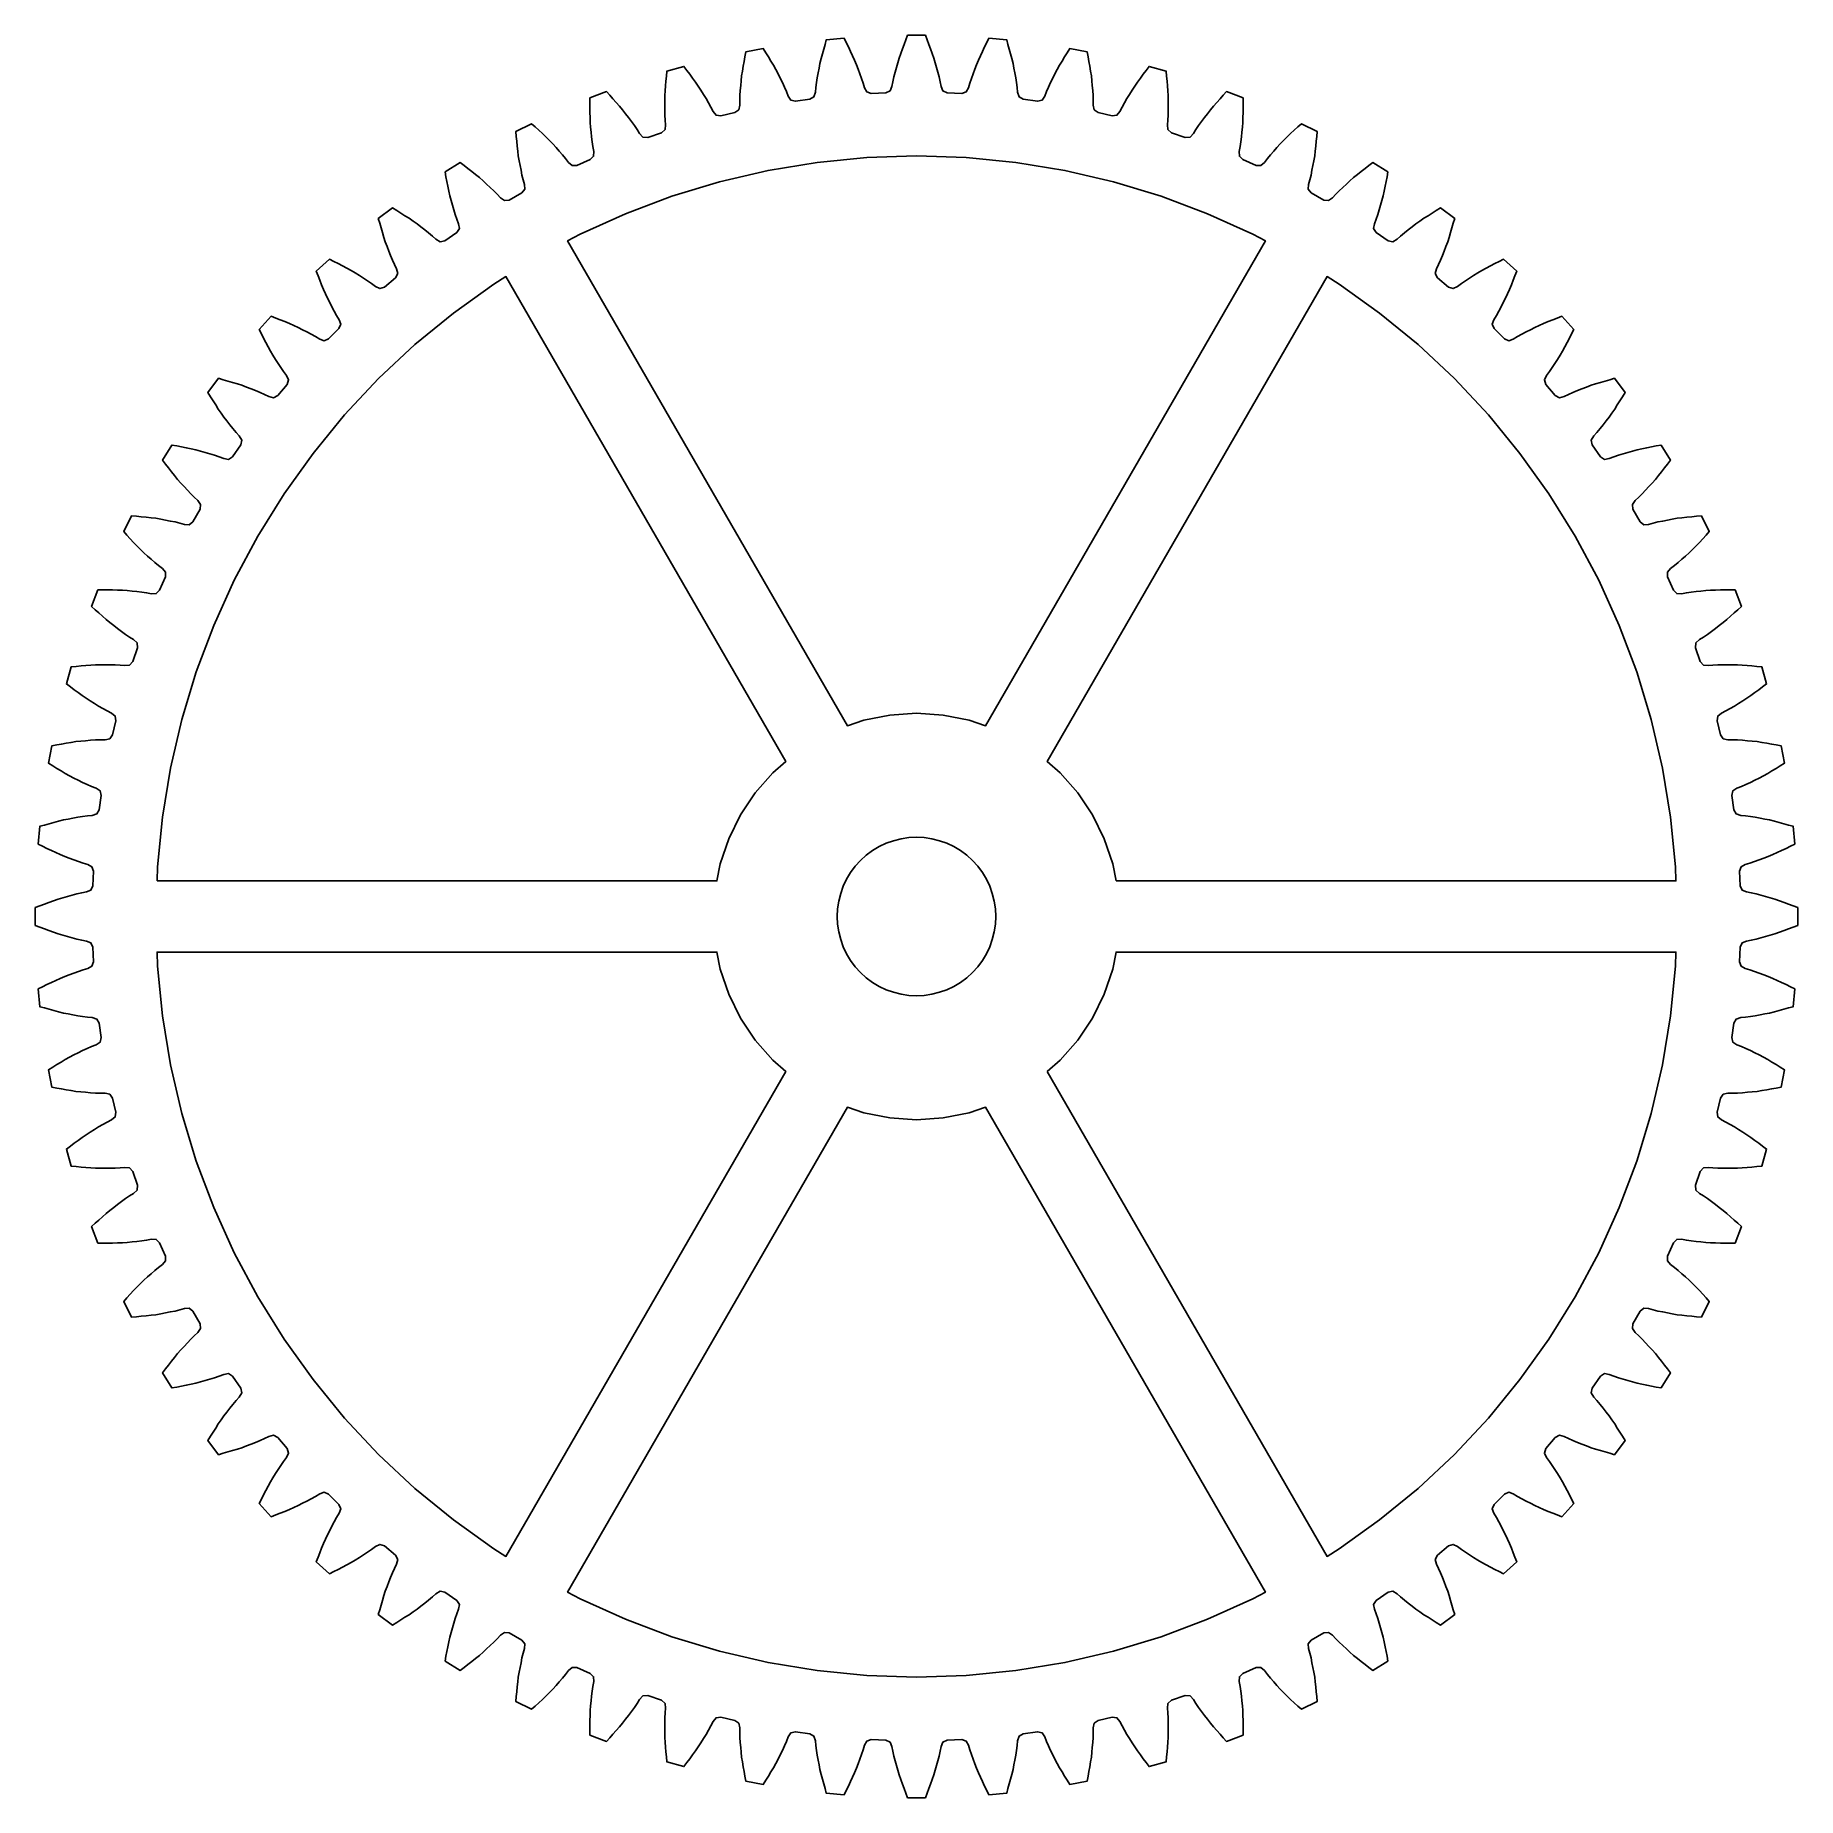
# Model space of a CAD drawing. Header units: millimetres. Extents: x -43.4 to 43.4, y -43.4 to 43.4.
import ezdxf

# ---------------------------------------------------------------- set-up
doc = ezdxf.new("R2010")
doc.units = ezdxf.units.MM
doc.layers.add('CUT', color=1, linetype='Continuous')

msp = doc.modelspace()

# ---------------------------------------------------------------- linework, layer by layer
at = {"layer": 'CUT'}
for points in [[(0.524, -43.1485), (0.6093, -42.924), (0.6937, -42.6991), (0.7773, -42.4739), (0.8566, -42.2473), (0.9231, -42.0165), (0.9886, -41.7854), (1.0533, -41.554), (1.1171, -41.3224), (1.1671, -41.0876), (1.2122, -40.8517), (1.3036, -40.6339), (1.5167, -40.5357), (2.23, -40.5027), (2.4512, -40.5808), (2.5622, -40.7893), (2.6289, -41.0201), (2.7005, -41.2492), (2.7853, -41.474), (2.8711, -41.6983), (2.9576, -41.9224), (3.0452, -42.1461), (3.145, -42.3644), (3.249, -42.581), (3.3538, -42.7971), (3.4594, -43.0128), (3.5659, -43.2282), (4.438, -43.1474), (4.503, -42.9161), (4.5672, -42.6847), (4.6305, -42.453), (4.6929, -42.221), (4.751, -41.988), (4.796, -41.752), (4.8399, -41.5159), (4.883, -41.2796), (4.925, -41.0431), (4.9532, -40.8047), (4.9764, -40.5656), (5.0473, -40.3403), (5.2504, -40.2228), (5.9576, -40.1242), (6.185, -40.1815), (6.3149, -40.3789), (6.4026, -40.6025), (6.4949, -40.8241), (6.6001, -41.04), (6.7062, -41.2555), (6.8131, -41.4707), (6.9209, -41.6853), (7.0405, -41.8935), (7.164, -42.0995), (7.2883, -42.3051), (7.4134, -42.5101), (7.5393, -42.7147), (8.4002, -42.5538), (8.4436, -42.3176), (8.4862, -42.0812), (8.5278, -41.8446), (8.5686, -41.6079), (8.6049, -41.3705), (8.6279, -41.1314), (8.6498, -40.8922), (8.6709, -40.653), (8.691, -40.4136), (8.6971, -40.1736), (8.6981, -39.9334), (8.7478, -39.7025), (8.9392, -39.5668), (9.6343, -39.4033), (9.8661, -39.4395), (10.0136, -39.6239), (10.1216, -39.8385), (10.234, -40.0507), (10.3587, -40.256), (10.4842, -40.4608), (10.6104, -40.6651), (10.7376, -40.8689), (10.8759, -41.0652), (11.0179, -41.2589), (11.1607, -41.4521), (11.3041, -41.6448), (11.4483, -41.8369), (12.2907, -41.5972), (12.3122, -41.358), (12.3327, -41.1187), (12.3524, -40.8793), (12.3711, -40.6398), (12.3854, -40.4001), (12.3862, -40.1599), (12.386, -39.9197), (12.3849, -39.6795), (12.3828, -39.4393), (12.3667, -39.1997), (12.3456, -38.9605), (12.3738, -38.726), (12.5519, -38.5732), (13.2289, -38.3463), (13.4631, -38.3609), (13.627, -38.531), (13.7542, -38.7347), (13.8858, -38.9356), (14.0289, -39.1285), (14.1727, -39.3208), (14.3173, -39.5127), (14.4627, -39.7038), (14.6186, -39.8865), (14.7778, -40.0663), (14.9378, -40.2455), (15.0984, -40.4241), (15.2597, -40.6021), (16.0764, -40.2857), (16.0757, -40.0455), (16.0741, -39.8053), (16.0715, -39.5651), (16.0681, -39.325), (16.0602, -39.085), (16.0389, -38.8457), (16.0165, -38.6066), (15.9932, -38.3675), (15.969, -38.1285), (15.9309, -37.8914), (15.8877, -37.6552), (15.8942, -37.4191), (16.0574, -37.2505), (16.7106, -36.9621), (16.9451, -36.955), (17.124, -37.1093), (17.2695, -37.3004), (17.419, -37.4883), (17.5793, -37.6671), (17.7404, -37.8454), (17.902, -38.0231), (18.0645, -38.2), (18.2365, -38.3675), (18.4117, -38.5319), (18.5874, -38.6956), (18.7639, -38.8586), (18.9409, -39.0209), (19.7249, -38.6305), (19.702, -38.3914), (19.6783, -38.1524), (19.6536, -37.9135), (19.628, -37.6746), (19.598, -37.4364), (19.5547, -37.2001), (19.5103, -36.9641), (19.4651, -36.7281), (19.4189, -36.4924), (19.3591, -36.2599), (19.2943, -36.0286), (19.279, -35.7929), (19.426, -35.61), (20.0498, -35.2626), (20.2826, -35.2339), (20.475, -35.371), (20.6375, -35.5478), (20.8037, -35.7211), (20.9798, -35.8844), (21.1566, -36.0471), (21.3339, -36.2091), (21.512, -36.3703), (21.6988, -36.5212), (21.8884, -36.6687), (22.0785, -36.8155), (22.2692, -36.9615), (22.4605, -37.1068), (23.2052, -36.6458), (23.1603, -36.4098), (23.1146, -36.174), (23.068, -35.9383), (23.0205, -35.7029), (22.9686, -35.4684), (22.9037, -35.2371), (22.8377, -35.0062), (22.7709, -34.7755), (22.7032, -34.545), (22.6222, -34.319), (22.5363, -34.0947), (22.4993, -33.8614), (22.6288, -33.6657), (23.2179, -33.2622), (23.4471, -33.2121), (23.6513, -33.3309), (23.8294, -33.492), (24.0109, -33.6492), (24.2013, -33.7956), (24.3924, -33.9412), (24.5839, -34.0862), (24.7761, -34.2302), (24.976, -34.3633), (25.1784, -34.4927), (25.3812, -34.6213), (25.5846, -34.7491), (25.7885, -34.8761), (26.4874, -34.3483), (26.421, -34.1175), (26.3537, -33.8869), (26.2855, -33.6566), (26.2165, -33.4265), (26.1432, -33.1978), (26.0573, -32.9735), (25.9702, -32.7497), (25.8825, -32.5261), (25.7938, -32.3028), (25.6922, -32.0853), (25.586, -31.8698), (25.5277, -31.6409), (25.6385, -31.4342), (26.1879, -30.978), (26.4115, -30.907), (26.6257, -31.0064), (26.818, -31.1504), (27.0132, -31.2902), (27.2164, -31.4184), (27.42, -31.5458), (27.6241, -31.6725), (27.8288, -31.7982), (28.0401, -31.9122), (28.2535, -32.0224), (28.4674, -32.1317), (28.6817, -32.2402), (28.8964, -32.3479), (29.5437, -31.7578), (29.4562, -31.5341), (29.368, -31.3107), (29.2789, -31.0877), (29.1889, -30.865), (29.0948, -30.644), (28.9885, -30.4286), (28.8812, -30.2137), (28.7732, -29.9992), (28.6643, -29.7851), (28.5431, -29.5778), (28.4175, -29.3731), (28.3382, -29.1506), (28.4296, -28.9345), (28.9345, -28.4296), (29.1506, -28.3382), (29.3731, -28.4175), (29.5778, -28.5431), (29.7851, -28.6643), (29.9992, -28.7732), (30.2137, -28.8812), (30.4286, -28.9885), (30.644, -29.0948), (30.865, -29.1889), (31.0877, -29.2789), (31.3107, -29.368), (31.5341, -29.4562), (31.7578, -29.5437), (32.3479, -28.8964), (32.2402, -28.6817), (32.1317, -28.4674), (32.0224, -28.2535), (31.9122, -28.0401), (31.7982, -27.8288), (31.6725, -27.6241), (31.5458, -27.42), (31.4184, -27.2164), (31.2902, -27.0132), (31.1504, -26.818), (31.0064, -26.6257), (30.907, -26.4115), (30.978, -26.1879), (31.4342, -25.6385), (31.6409, -25.5277), (31.8698, -25.586), (32.0853, -25.6922), (32.3028, -25.7938), (32.5261, -25.8825), (32.7497, -25.9702), (32.9735, -26.0573), (33.1978, -26.1432), (33.4265, -26.2165), (33.6566, -26.2855), (33.8869, -26.3537), (34.1175, -26.421), (34.3483, -26.4874), (34.8761, -25.7885), (34.7491, -25.5846), (34.6213, -25.3812), (34.4927, -25.1784), (34.3633, -24.976), (34.2302, -24.7761), (34.0862, -24.5839), (33.9412, -24.3924), (33.7956, -24.2013), (33.6492, -24.0109), (33.492, -23.8294), (33.3309, -23.6513), (33.2121, -23.4471), (33.2622, -23.2179), (33.6657, -22.6288), (33.8614, -22.4993), (34.0947, -22.5363), (34.319, -22.6222), (34.545, -22.7032), (34.7755, -22.7709), (35.0062, -22.8377), (35.2371, -22.9037), (35.4684, -22.9686), (35.7029, -23.0205), (35.9383, -23.068), (36.174, -23.1146), (36.4098, -23.1603), (36.6458, -23.2052), (37.1068, -22.4605), (36.9615, -22.2692), (36.8155, -22.0785), (36.6687, -21.8884), (36.5212, -21.6988), (36.3703, -21.512), (36.2091, -21.3339), (36.0471, -21.1566), (35.8844, -20.9798), (35.7211, -20.8037), (35.5478, -20.6375), (35.371, -20.475), (35.2339, -20.2826), (35.2626, -20.0498), (35.61, -19.426), (35.7929, -19.279), (36.0286, -19.2943), (36.2599, -19.3591), (36.4924, -19.4189), (36.7281, -19.4651), (36.9641, -19.5103), (37.2001, -19.5547), (37.4364, -19.598), (37.6746, -19.628), (37.9135, -19.6536), (38.1524, -19.6783), (38.3914, -19.702), (38.6305, -19.7249), (39.0209, -18.9409), (38.8586, -18.7639), (38.6956, -18.5874), (38.5319, -18.4117), (38.3675, -18.2365), (38.2, -18.0645), (38.0231, -17.902), (37.8454, -17.7404), (37.6671, -17.5793), (37.4883, -17.419), (37.3004, -17.2695), (37.1093, -17.124), (36.955, -16.9451), (36.9621, -16.7106), (37.2505, -16.0574), (37.4191, -15.8942), (37.6552, -15.8877), (37.8914, -15.9309), (38.1285, -15.969), (38.3675, -15.9932), (38.6066, -16.0165), (38.8457, -16.0389), (39.085, -16.0602), (39.325, -16.0681), (39.5651, -16.0715), (39.8053, -16.0741), (40.0455, -16.0757), (40.2857, -16.0764), (40.6021, -15.2597), (40.4241, -15.0984), (40.2455, -14.9378), (40.0663, -14.7778), (39.8865, -14.6186), (39.7038, -14.4627), (39.5127, -14.3173), (39.3208, -14.1727), (39.1285, -14.0289), (38.9356, -13.8858), (38.7347, -13.7542), (38.531, -13.627), (38.3609, -13.4631), (38.3463, -13.2289), (38.5732, -12.5519), (38.726, -12.3738), (38.9605, -12.3456), (39.1997, -12.3667), (39.4393, -12.3828), (39.6795, -12.3849), (39.9197, -12.386), (40.1599, -12.3862), (40.4001, -12.3854), (40.6398, -12.3711), (40.8793, -12.3524), (41.1187, -12.3327), (41.358, -12.3122), (41.5972, -12.2907), (41.8369, -11.4483), (41.6448, -11.3041), (41.4521, -11.1607), (41.2589, -11.0179), (41.0652, -10.8759), (40.8689, -10.7376), (40.6651, -10.6104), (40.4608, -10.4842), (40.256, -10.3587), (40.0507, -10.234), (39.8385, -10.1216), (39.6239, -10.0136), (39.4395, -9.8661), (39.4033, -9.6343), (39.5668, -8.9392), (39.7025, -8.7478), (39.9334, -8.6981), (40.1736, -8.6971), (40.4136, -8.691), (40.653, -8.6709), (40.8922, -8.6498), (41.1314, -8.6279), (41.3705, -8.6049), (41.6079, -8.5686), (41.8446, -8.5278), (42.0812, -8.4862), (42.3176, -8.4436), (42.5538, -8.4002), (42.7147, -7.5393), (42.5101, -7.4134), (42.3051, -7.2883), (42.0995, -7.164), (41.8935, -7.0405), (41.6853, -6.9209), (41.4707, -6.8131), (41.2555, -6.7062), (41.04, -6.6001), (40.8241, -6.4949), (40.6025, -6.4026), (40.3789, -6.3149), (40.1815, -6.185), (40.1242, -5.9576), (40.2228, -5.2504), (40.3403, -5.0473), (40.5656, -4.9764), (40.8047, -4.9532), (41.0431, -4.925), (41.2796, -4.883), (41.5159, -4.8399), (41.752, -4.796), (41.988, -4.751), (42.221, -4.6929), (42.453, -4.6305), (42.6847, -4.5672), (42.9161, -4.503), (43.1474, -4.438), (43.2282, -3.5659), (43.0128, -3.4594), (42.7971, -3.3538), (42.581, -3.249), (42.3644, -3.145), (42.1461, -3.0452), (41.9224, -2.9576), (41.6983, -2.8711), (41.474, -2.7853), (41.2492, -2.7005), (41.0201, -2.6289), (40.7893, -2.5622), (40.5808, -2.4512), (40.5027, -2.23), (40.5357, -1.5167), (40.6339, -1.3036), (40.8517, -1.2122), (41.0876, -1.1671), (41.3224, -1.1171), (41.554, -1.0533), (41.7854, -0.9886), (42.0165, -0.9231), (42.2473, -0.8566), (42.4739, -0.7773), (42.6991, -0.6937), (42.924, -0.6093), (43.1485, -0.524), (43.3728, -0.4379), (43.3728, 0.4379), (43.1485, 0.524), (42.924, 0.6093), (42.6991, 0.6937), (42.4739, 0.7773), (42.2473, 0.8566), (42.0165, 0.9231), (41.7854, 0.9886), (41.554, 1.0533), (41.3224, 1.1171), (41.0876, 1.1671), (40.8517, 1.2122), (40.6339, 1.3036), (40.5357, 1.5167), (40.5027, 2.23), (40.5808, 2.4512), (40.7893, 2.5622), (41.0201, 2.6289), (41.2492, 2.7005), (41.474, 2.7853), (41.6983, 2.8711), (41.9224, 2.9576), (42.1461, 3.0452), (42.3644, 3.145), (42.581, 3.249), (42.7971, 3.3538), (43.0128, 3.4594), (43.2282, 3.5659), (43.1474, 4.438), (42.9161, 4.503), (42.6847, 4.5672), (42.453, 4.6305), (42.221, 4.6929), (41.988, 4.751), (41.752, 4.796), (41.5159, 4.8399), (41.2796, 4.883), (41.0431, 4.925), (40.8047, 4.9532), (40.5656, 4.9764), (40.3403, 5.0473), (40.2228, 5.2504), (40.1242, 5.9576), (40.1815, 6.185), (40.3789, 6.3149), (40.6025, 6.4026), (40.8241, 6.4949), (41.04, 6.6001), (41.2555, 6.7062), (41.4707, 6.8131), (41.6853, 6.9209), (41.8935, 7.0405), (42.0995, 7.164), (42.3051, 7.2883), (42.5101, 7.4134), (42.7147, 7.5393), (42.5538, 8.4002), (42.3176, 8.4436), (42.0812, 8.4862), (41.8446, 8.5278), (41.6079, 8.5686), (41.3705, 8.6049), (41.1314, 8.6279), (40.8922, 8.6498), (40.653, 8.6709), (40.4136, 8.691), (40.1736, 8.6971), (39.9334, 8.6981), (39.7025, 8.7478), (39.5668, 8.9392), (39.4033, 9.6343), (39.4395, 9.8661), (39.6239, 10.0136), (39.8385, 10.1216), (40.0507, 10.234), (40.256, 10.3587), (40.4608, 10.4842), (40.6651, 10.6104), (40.8689, 10.7376), (41.0652, 10.8759), (41.2589, 11.0179), (41.4521, 11.1607), (41.6448, 11.3041), (41.8369, 11.4483), (41.5972, 12.2907), (41.358, 12.3122), (41.1187, 12.3327), (40.8793, 12.3524), (40.6398, 12.3711), (40.4001, 12.3854), (40.1599, 12.3862), (39.9197, 12.386), (39.6795, 12.3849), (39.4393, 12.3828), (39.1997, 12.3667), (38.9605, 12.3456), (38.726, 12.3738), (38.5732, 12.5519), (38.3463, 13.2289), (38.3609, 13.4631), (38.531, 13.627), (38.7347, 13.7542), (38.9356, 13.8858), (39.1285, 14.0289), (39.3208, 14.1727), (39.5127, 14.3173), (39.7038, 14.4627), (39.8865, 14.6186), (40.0663, 14.7778), (40.2455, 14.9378), (40.4241, 15.0984), (40.6021, 15.2597), (40.2857, 16.0764), (40.0455, 16.0757), (39.8053, 16.0741), (39.5651, 16.0715), (39.325, 16.0681), (39.085, 16.0602), (38.8457, 16.0389), (38.6066, 16.0165), (38.3675, 15.9932), (38.1285, 15.969), (37.8914, 15.9309), (37.6552, 15.8877), (37.4191, 15.8942), (37.2505, 16.0574), (36.9621, 16.7106), (36.955, 16.9451), (37.1093, 17.124), (37.3004, 17.2695), (37.4883, 17.419), (37.6671, 17.5793), (37.8454, 17.7404), (38.0231, 17.902), (38.2, 18.0645), (38.3675, 18.2365), (38.5319, 18.4117), (38.6956, 18.5874), (38.8586, 18.7639), (39.0209, 18.9409), (38.6305, 19.7249), (38.3914, 19.702), (38.1524, 19.6783), (37.9135, 19.6536), (37.6746, 19.628), (37.4364, 19.598), (37.2001, 19.5547), (36.9641, 19.5103), (36.7281, 19.4651), (36.4924, 19.4189), (36.2599, 19.3591), (36.0286, 19.2943), (35.7929, 19.279), (35.61, 19.426), (35.2626, 20.0498), (35.2339, 20.2826), (35.371, 20.475), (35.5478, 20.6375), (35.7211, 20.8037), (35.8844, 20.9798), (36.0471, 21.1566), (36.2091, 21.3339), (36.3703, 21.512), (36.5212, 21.6988), (36.6687, 21.8884), (36.8155, 22.0785), (36.9615, 22.2692), (37.1068, 22.4605), (36.6458, 23.2052), (36.4098, 23.1603), (36.174, 23.1146), (35.9383, 23.068), (35.7029, 23.0205), (35.4684, 22.9686), (35.2371, 22.9037), (35.0062, 22.8377), (34.7755, 22.7709), (34.545, 22.7032), (34.319, 22.6222), (34.0947, 22.5363), (33.8614, 22.4993), (33.6657, 22.6288), (33.2622, 23.2179), (33.2121, 23.4471), (33.3309, 23.6513), (33.492, 23.8294), (33.6492, 24.0109), (33.7956, 24.2013), (33.9412, 24.3924), (34.0862, 24.5839), (34.2302, 24.7761), (34.3633, 24.976), (34.4927, 25.1784), (34.6213, 25.3812), (34.7491, 25.5846), (34.8761, 25.7885), (34.3483, 26.4874), (34.1175, 26.421), (33.8869, 26.3537), (33.6566, 26.2855), (33.4265, 26.2165), (33.1978, 26.1432), (32.9735, 26.0573), (32.7497, 25.9702), (32.5261, 25.8825), (32.3028, 25.7938), (32.0853, 25.6922), (31.8698, 25.586), (31.6409, 25.5277), (31.4342, 25.6385), (30.978, 26.1879), (30.907, 26.4115), (31.0064, 26.6257), (31.1504, 26.818), (31.2902, 27.0132), (31.4184, 27.2164), (31.5458, 27.42), (31.6725, 27.6241), (31.7982, 27.8288), (31.9122, 28.0401), (32.0224, 28.2535), (32.1317, 28.4674), (32.2402, 28.6817), (32.3479, 28.8964), (31.7578, 29.5437), (31.5341, 29.4562), (31.3107, 29.368), (31.0877, 29.2789), (30.865, 29.1889), (30.644, 29.0948), (30.4286, 28.9885), (30.2137, 28.8812), (29.9992, 28.7732), (29.7851, 28.6643), (29.5778, 28.5431), (29.3731, 28.4175), (29.1506, 28.3382), (28.9345, 28.4296), (28.4296, 28.9345), (28.3382, 29.1506), (28.4175, 29.3731), (28.5431, 29.5778), (28.6643, 29.7851), (28.7732, 29.9992), (28.8812, 30.2137), (28.9885, 30.4286), (29.0948, 30.644), (29.1889, 30.865), (29.2789, 31.0877), (29.368, 31.3107), (29.4562, 31.5341), (29.5437, 31.7578), (28.8964, 32.3479), (28.6817, 32.2402), (28.4674, 32.1317), (28.2535, 32.0224), (28.0401, 31.9122), (27.8288, 31.7982), (27.6241, 31.6725), (27.42, 31.5458), (27.2164, 31.4184), (27.0132, 31.2902), (26.818, 31.1504), (26.6257, 31.0064), (26.4115, 30.907), (26.1879, 30.978), (25.6385, 31.4342), (25.5277, 31.6409), (25.586, 31.8698), (25.6922, 32.0853), (25.7938, 32.3028), (25.8825, 32.5261), (25.9702, 32.7497), (26.0573, 32.9735), (26.1432, 33.1978), (26.2165, 33.4265), (26.2855, 33.6566), (26.3537, 33.8869), (26.421, 34.1175), (26.4874, 34.3483), (25.7885, 34.8761), (25.5846, 34.7491), (25.3812, 34.6213), (25.1784, 34.4927), (24.976, 34.3633), (24.7761, 34.2302), (24.5839, 34.0862), (24.3924, 33.9412), (24.2013, 33.7956), (24.0109, 33.6492), (23.8294, 33.492), (23.6513, 33.3309), (23.4471, 33.2121), (23.2179, 33.2622), (22.6288, 33.6657), (22.4993, 33.8614), (22.5363, 34.0947), (22.6222, 34.319), (22.7032, 34.545), (22.7709, 34.7755), (22.8377, 35.0062), (22.9037, 35.2371), (22.9686, 35.4684), (23.0205, 35.7029), (23.068, 35.9383), (23.1146, 36.174), (23.1603, 36.4098), (23.2052, 36.6458), (22.4605, 37.1068), (22.2692, 36.9615), (22.0785, 36.8155), (21.8884, 36.6687), (21.6988, 36.5212), (21.512, 36.3703), (21.3339, 36.2091), (21.1566, 36.0471), (20.9798, 35.8844), (20.8037, 35.7211), (20.6375, 35.5478), (20.475, 35.371), (20.2826, 35.2339), (20.0498, 35.2626), (19.426, 35.61), (19.279, 35.7929), (19.2943, 36.0286), (19.3591, 36.2599), (19.4189, 36.4924), (19.4651, 36.7281), (19.5103, 36.9641), (19.5547, 37.2001), (19.598, 37.4364), (19.628, 37.6746), (19.6536, 37.9135), (19.6783, 38.1524), (19.702, 38.3914), (19.7249, 38.6305), (18.9409, 39.0209), (18.7639, 38.8586), (18.5874, 38.6956), (18.4117, 38.5319), (18.2365, 38.3675), (18.0645, 38.2), (17.902, 38.0231), (17.7404, 37.8454), (17.5793, 37.6671), (17.419, 37.4883), (17.2695, 37.3004), (17.124, 37.1093), (16.9451, 36.955), (16.7106, 36.9621), (16.0574, 37.2505), (15.8942, 37.4191), (15.8877, 37.6552), (15.9309, 37.8914), (15.969, 38.1285), (15.9932, 38.3675), (16.0165, 38.6066), (16.0389, 38.8457), (16.0602, 39.085), (16.0681, 39.325), (16.0715, 39.5651), (16.0741, 39.8053), (16.0757, 40.0455), (16.0764, 40.2857), (15.2597, 40.6021), (15.0984, 40.4241), (14.9378, 40.2455), (14.7778, 40.0663), (14.6186, 39.8865), (14.4627, 39.7038), (14.3173, 39.5127), (14.1727, 39.3208), (14.0289, 39.1285), (13.8858, 38.9356), (13.7542, 38.7347), (13.627, 38.531), (13.4631, 38.3609), (13.2289, 38.3463), (12.5519, 38.5732), (12.3738, 38.726), (12.3456, 38.9605), (12.3667, 39.1997), (12.3828, 39.4393), (12.3849, 39.6795), (12.386, 39.9197), (12.3862, 40.1599), (12.3854, 40.4001), (12.3711, 40.6398), (12.3524, 40.8793), (12.3327, 41.1187), (12.3122, 41.358), (12.2907, 41.5972), (11.4483, 41.8369), (11.3041, 41.6448), (11.1607, 41.4521), (11.0179, 41.2589), (10.8759, 41.0652), (10.7376, 40.8689), (10.6104, 40.6651), (10.4842, 40.4608), (10.3587, 40.256), (10.234, 40.0507), (10.1216, 39.8385), (10.0136, 39.6239), (9.8661, 39.4395), (9.6343, 39.4033), (8.9392, 39.5668), (8.7478, 39.7025), (8.6981, 39.9334), (8.6971, 40.1736), (8.691, 40.4136), (8.6709, 40.653), (8.6498, 40.8922), (8.6279, 41.1314), (8.6049, 41.3705), (8.5686, 41.6079), (8.5278, 41.8446), (8.4862, 42.0812), (8.4436, 42.3176), (8.4002, 42.5538), (7.5393, 42.7147), (7.4134, 42.5101), (7.2883, 42.3051), (7.164, 42.0995), (7.0405, 41.8935), (6.9209, 41.6853), (6.8131, 41.4707), (6.7062, 41.2555), (6.6001, 41.04), (6.4949, 40.8241), (6.4026, 40.6025), (6.3149, 40.3789), (6.185, 40.1815), (5.9576, 40.1242), (5.2504, 40.2228), (5.0473, 40.3403), (4.9764, 40.5656), (4.9532, 40.8047), (4.925, 41.0431), (4.883, 41.2796), (4.8399, 41.5159), (4.796, 41.752), (4.751, 41.988), (4.6929, 42.221), (4.6305, 42.453), (4.5672, 42.6847), (4.503, 42.9161), (4.438, 43.1474), (3.5659, 43.2282), (3.4594, 43.0128), (3.3538, 42.7971), (3.249, 42.581), (3.145, 42.3644), (3.0452, 42.1461), (2.9576, 41.9224), (2.8711, 41.6983), (2.7853, 41.474), (2.7005, 41.2492), (2.6289, 41.0201), (2.5622, 40.7893), (2.4512, 40.5808), (2.23, 40.5027), (1.5167, 40.5357), (1.3036, 40.6339), (1.2122, 40.8517), (1.1671, 41.0876), (1.1171, 41.3224), (1.0533, 41.554), (0.9886, 41.7854), (0.9231, 42.0165), (0.8566, 42.2473), (0.7773, 42.4739), (0.6937, 42.6991), (0.6093, 42.924), (0.524, 43.1485), (0.4379, 43.3728), (-0.4379, 43.3728), (-0.524, 43.1485), (-0.6093, 42.924), (-0.6937, 42.6991), (-0.7773, 42.4739), (-0.8566, 42.2473), (-0.9231, 42.0165), (-0.9886, 41.7854), (-1.0533, 41.554), (-1.1171, 41.3224), (-1.1671, 41.0876), (-1.2122, 40.8517), (-1.3036, 40.6339), (-1.5167, 40.5357), (-2.23, 40.5027), (-2.4512, 40.5808), (-2.5622, 40.7893), (-2.6289, 41.0201), (-2.7005, 41.2492), (-2.7853, 41.474), (-2.8711, 41.6983), (-2.9576, 41.9224), (-3.0452, 42.1461), (-3.145, 42.3644), (-3.249, 42.581), (-3.3538, 42.7971), (-3.4594, 43.0128), (-3.5659, 43.2282), (-4.438, 43.1474), (-4.503, 42.9161), (-4.5672, 42.6847), (-4.6305, 42.453), (-4.6929, 42.221), (-4.751, 41.988), (-4.796, 41.752), (-4.8399, 41.5159), (-4.883, 41.2796), (-4.925, 41.0431), (-4.9532, 40.8047), (-4.9764, 40.5656), (-5.0473, 40.3403), (-5.2504, 40.2228), (-5.9576, 40.1242), (-6.185, 40.1815), (-6.3149, 40.3789), (-6.4026, 40.6025), (-6.4949, 40.8241), (-6.6001, 41.04), (-6.7062, 41.2555), (-6.8131, 41.4707), (-6.9209, 41.6853), (-7.0405, 41.8935), (-7.164, 42.0995), (-7.2883, 42.3051), (-7.4134, 42.5101), (-7.5393, 42.7147), (-8.4002, 42.5538), (-8.4436, 42.3176), (-8.4862, 42.0812), (-8.5278, 41.8446), (-8.5686, 41.6079), (-8.6049, 41.3705), (-8.6279, 41.1314), (-8.6498, 40.8922), (-8.6709, 40.653), (-8.691, 40.4136), (-8.6971, 40.1736), (-8.6981, 39.9334), (-8.7478, 39.7025), (-8.9392, 39.5668), (-9.6343, 39.4033), (-9.8661, 39.4395), (-10.0136, 39.6239), (-10.1216, 39.8385), (-10.234, 40.0507), (-10.3587, 40.256), (-10.4842, 40.4608), (-10.6104, 40.6651), (-10.7376, 40.8689), (-10.8759, 41.0652), (-11.0179, 41.2589), (-11.1607, 41.4521), (-11.3041, 41.6448), (-11.4483, 41.8369), (-12.2907, 41.5972), (-12.3122, 41.358), (-12.3327, 41.1187), (-12.3524, 40.8793), (-12.3711, 40.6398), (-12.3854, 40.4001), (-12.3862, 40.1599), (-12.386, 39.9197), (-12.3849, 39.6795), (-12.3828, 39.4393), (-12.3667, 39.1997), (-12.3456, 38.9605), (-12.3738, 38.726), (-12.5519, 38.5732), (-13.2289, 38.3463), (-13.4631, 38.3609), (-13.627, 38.531), (-13.7542, 38.7347), (-13.8858, 38.9356), (-14.0289, 39.1285), (-14.1727, 39.3208), (-14.3173, 39.5127), (-14.4627, 39.7038), (-14.6186, 39.8865), (-14.7778, 40.0663), (-14.9378, 40.2455), (-15.0984, 40.4241), (-15.2597, 40.6021), (-16.0764, 40.2857), (-16.0757, 40.0455), (-16.0741, 39.8053), (-16.0715, 39.5651), (-16.0681, 39.325), (-16.0602, 39.085), (-16.0389, 38.8457), (-16.0165, 38.6066), (-15.9932, 38.3675), (-15.969, 38.1285), (-15.9309, 37.8914), (-15.8877, 37.6552), (-15.8942, 37.4191), (-16.0574, 37.2505), (-16.7106, 36.9621), (-16.9451, 36.955), (-17.124, 37.1093), (-17.2695, 37.3004), (-17.419, 37.4883), (-17.5793, 37.6671), (-17.7404, 37.8454), (-17.902, 38.0231), (-18.0645, 38.2), (-18.2365, 38.3675), (-18.4117, 38.5319), (-18.5874, 38.6956), (-18.7639, 38.8586), (-18.9409, 39.0209), (-19.7249, 38.6305), (-19.702, 38.3914), (-19.6783, 38.1524), (-19.6536, 37.9135), (-19.628, 37.6746), (-19.598, 37.4364), (-19.5547, 37.2001), (-19.5103, 36.9641), (-19.4651, 36.7281), (-19.4189, 36.4924), (-19.3591, 36.2599), (-19.2943, 36.0286), (-19.279, 35.7929), (-19.426, 35.61), (-20.0498, 35.2626), (-20.2826, 35.2339), (-20.475, 35.371), (-20.6375, 35.5478), (-20.8037, 35.7211), (-20.9798, 35.8844), (-21.1566, 36.0471), (-21.3339, 36.2091), (-21.512, 36.3703), (-21.6988, 36.5212), (-21.8884, 36.6687), (-22.0785, 36.8155), (-22.2692, 36.9615), (-22.4605, 37.1068), (-23.2052, 36.6458), (-23.1603, 36.4098), (-23.1146, 36.174), (-23.068, 35.9383), (-23.0205, 35.7029), (-22.9686, 35.4684), (-22.9037, 35.2371), (-22.8377, 35.0062), (-22.7709, 34.7755), (-22.7032, 34.545), (-22.6222, 34.319), (-22.5363, 34.0947), (-22.4993, 33.8614), (-22.6288, 33.6657), (-23.2179, 33.2622), (-23.4471, 33.2121), (-23.6513, 33.3309), (-23.8294, 33.492), (-24.0109, 33.6492), (-24.2013, 33.7956), (-24.3924, 33.9412), (-24.5839, 34.0862), (-24.7761, 34.2302), (-24.976, 34.3633), (-25.1784, 34.4927), (-25.3812, 34.6213), (-25.5846, 34.7491), (-25.7885, 34.8761), (-26.4874, 34.3483), (-26.421, 34.1175), (-26.3537, 33.8869), (-26.2855, 33.6566), (-26.2165, 33.4265), (-26.1432, 33.1978), (-26.0573, 32.9735), (-25.9702, 32.7497), (-25.8825, 32.5261), (-25.7938, 32.3028), (-25.6922, 32.0853), (-25.586, 31.8698), (-25.5277, 31.6409), (-25.6385, 31.4342), (-26.1879, 30.978), (-26.4115, 30.907), (-26.6257, 31.0064), (-26.818, 31.1504), (-27.0132, 31.2902), (-27.2164, 31.4184), (-27.42, 31.5458), (-27.6241, 31.6725), (-27.8288, 31.7982), (-28.0401, 31.9122), (-28.2535, 32.0224), (-28.4674, 32.1317), (-28.6817, 32.2402), (-28.8964, 32.3479), (-29.5437, 31.7578), (-29.4562, 31.5341), (-29.368, 31.3107), (-29.2789, 31.0877), (-29.1889, 30.865), (-29.0948, 30.644), (-28.9885, 30.4286), (-28.8812, 30.2137), (-28.7732, 29.9992), (-28.6643, 29.7851), (-28.5431, 29.5778), (-28.4175, 29.3731), (-28.3382, 29.1506), (-28.4296, 28.9345), (-28.9345, 28.4296), (-29.1506, 28.3382), (-29.3731, 28.4175), (-29.5778, 28.5431), (-29.7851, 28.6643), (-29.9992, 28.7732), (-30.2137, 28.8812), (-30.4286, 28.9885), (-30.644, 29.0948), (-30.865, 29.1889), (-31.0877, 29.2789), (-31.3107, 29.368), (-31.5341, 29.4562), (-31.7578, 29.5437), (-32.3479, 28.8964), (-32.2402, 28.6817), (-32.1317, 28.4674), (-32.0224, 28.2535), (-31.9122, 28.0401), (-31.7982, 27.8288), (-31.6725, 27.6241), (-31.5458, 27.42), (-31.4184, 27.2164), (-31.2902, 27.0132), (-31.1504, 26.818), (-31.0064, 26.6257), (-30.907, 26.4115), (-30.978, 26.1879), (-31.4342, 25.6385), (-31.6409, 25.5277), (-31.8698, 25.586), (-32.0853, 25.6922), (-32.3028, 25.7938), (-32.5261, 25.8825), (-32.7497, 25.9702), (-32.9735, 26.0573), (-33.1978, 26.1432), (-33.4265, 26.2165), (-33.6566, 26.2855), (-33.8869, 26.3537), (-34.1175, 26.421), (-34.3483, 26.4874), (-34.8761, 25.7885), (-34.7491, 25.5846), (-34.6213, 25.3812), (-34.4927, 25.1784), (-34.3633, 24.976), (-34.2302, 24.7761), (-34.0862, 24.5839), (-33.9412, 24.3924), (-33.7956, 24.2013), (-33.6492, 24.0109), (-33.492, 23.8294), (-33.3309, 23.6513), (-33.2121, 23.4471), (-33.2622, 23.2179), (-33.6657, 22.6288), (-33.8614, 22.4993), (-34.0947, 22.5363), (-34.319, 22.6222), (-34.545, 22.7032), (-34.7755, 22.7709), (-35.0062, 22.8377), (-35.2371, 22.9037), (-35.4684, 22.9686), (-35.7029, 23.0205), (-35.9383, 23.068), (-36.174, 23.1146), (-36.4098, 23.1603), (-36.6458, 23.2052), (-37.1068, 22.4605), (-36.9615, 22.2692), (-36.8155, 22.0785), (-36.6687, 21.8884), (-36.5212, 21.6988), (-36.3703, 21.512), (-36.2091, 21.3339), (-36.0471, 21.1566), (-35.8844, 20.9798), (-35.7211, 20.8037), (-35.5478, 20.6375), (-35.371, 20.475), (-35.2339, 20.2826), (-35.2626, 20.0498), (-35.61, 19.426), (-35.7929, 19.279), (-36.0286, 19.2943), (-36.2599, 19.3591), (-36.4924, 19.4189), (-36.7281, 19.4651), (-36.9641, 19.5103), (-37.2001, 19.5547), (-37.4364, 19.598), (-37.6746, 19.628), (-37.9135, 19.6536), (-38.1524, 19.6783), (-38.3914, 19.702), (-38.6305, 19.7249), (-39.0209, 18.9409), (-38.8586, 18.7639), (-38.6956, 18.5874), (-38.5319, 18.4117), (-38.3675, 18.2365), (-38.2, 18.0645), (-38.0231, 17.902), (-37.8454, 17.7404), (-37.6671, 17.5793), (-37.4883, 17.419), (-37.3004, 17.2695), (-37.1093, 17.124), (-36.955, 16.9451), (-36.9621, 16.7106), (-37.2505, 16.0574), (-37.4191, 15.8942), (-37.6552, 15.8877), (-37.8914, 15.9309), (-38.1285, 15.969), (-38.3675, 15.9932), (-38.6066, 16.0165), (-38.8457, 16.0389), (-39.085, 16.0602), (-39.325, 16.0681), (-39.5651, 16.0715), (-39.8053, 16.0741), (-40.0455, 16.0757), (-40.2857, 16.0764), (-40.6021, 15.2597), (-40.4241, 15.0984), (-40.2455, 14.9378), (-40.0663, 14.7778), (-39.8865, 14.6186), (-39.7038, 14.4627), (-39.5127, 14.3173), (-39.3208, 14.1727), (-39.1285, 14.0289), (-38.9356, 13.8858), (-38.7347, 13.7542), (-38.531, 13.627), (-38.3609, 13.4631), (-38.3463, 13.2289), (-38.5732, 12.5519), (-38.726, 12.3738), (-38.9605, 12.3456), (-39.1997, 12.3667), (-39.4393, 12.3828), (-39.6795, 12.3849), (-39.9197, 12.386), (-40.1599, 12.3862), (-40.4001, 12.3854), (-40.6398, 12.3711), (-40.8793, 12.3524), (-41.1187, 12.3327), (-41.358, 12.3122), (-41.5972, 12.2907), (-41.8369, 11.4483), (-41.6448, 11.3041), (-41.4521, 11.1607), (-41.2589, 11.0179), (-41.0652, 10.8759), (-40.8689, 10.7376), (-40.6651, 10.6104), (-40.4608, 10.4842), (-40.256, 10.3587), (-40.0507, 10.234), (-39.8385, 10.1216), (-39.6239, 10.0136), (-39.4395, 9.8661), (-39.4033, 9.6343), (-39.5668, 8.9392), (-39.7025, 8.7478), (-39.9334, 8.6981), (-40.1736, 8.6971), (-40.4136, 8.691), (-40.653, 8.6709), (-40.8922, 8.6498), (-41.1314, 8.6279), (-41.3705, 8.6049), (-41.6079, 8.5686), (-41.8446, 8.5278), (-42.0812, 8.4862), (-42.3176, 8.4436), (-42.5538, 8.4002), (-42.7147, 7.5393), (-42.5101, 7.4134), (-42.3051, 7.2883), (-42.0995, 7.164), (-41.8935, 7.0405), (-41.6853, 6.9209), (-41.4707, 6.8131), (-41.2555, 6.7062), (-41.04, 6.6001), (-40.8241, 6.4949), (-40.6025, 6.4026), (-40.3789, 6.3149), (-40.1815, 6.185), (-40.1242, 5.9576), (-40.2228, 5.2504), (-40.3403, 5.0473), (-40.5656, 4.9764), (-40.8047, 4.9532), (-41.0431, 4.925), (-41.2796, 4.883), (-41.5159, 4.8399), (-41.752, 4.796), (-41.988, 4.751), (-42.221, 4.6929), (-42.453, 4.6305), (-42.6847, 4.5672), (-42.9161, 4.503), (-43.1474, 4.438), (-43.2282, 3.5659), (-43.0128, 3.4594), (-42.7971, 3.3538), (-42.581, 3.249), (-42.3644, 3.145), (-42.1461, 3.0452), (-41.9224, 2.9576), (-41.6983, 2.8711), (-41.474, 2.7853), (-41.2492, 2.7005), (-41.0201, 2.6289), (-40.7893, 2.5622), (-40.5808, 2.4512), (-40.5027, 2.23), (-40.5357, 1.5167), (-40.6339, 1.3036), (-40.8517, 1.2122), (-41.0876, 1.1671), (-41.3224, 1.1171), (-41.554, 1.0533), (-41.7854, 0.9886), (-42.0165, 0.9231), (-42.2473, 0.8566), (-42.4739, 0.7773), (-42.6991, 0.6937), (-42.924, 0.6093), (-43.1485, 0.524), (-43.3728, 0.4379), (-43.3728, -0.4379), (-43.1485, -0.524), (-42.924, -0.6093), (-42.6991, -0.6937), (-42.4739, -0.7773), (-42.2473, -0.8566), (-42.0165, -0.9231), (-41.7854, -0.9886), (-41.554, -1.0533), (-41.3224, -1.1171), (-41.0876, -1.1671), (-40.8517, -1.2122), (-40.6339, -1.3036), (-40.5357, -1.5167), (-40.5027, -2.23), (-40.5808, -2.4512), (-40.7893, -2.5622), (-41.0201, -2.6289), (-41.2492, -2.7005), (-41.474, -2.7853), (-41.6983, -2.8711), (-41.9224, -2.9576), (-42.1461, -3.0452), (-42.3644, -3.145), (-42.581, -3.249), (-42.7971, -3.3538), (-43.0128, -3.4594), (-43.2282, -3.5659), (-43.1474, -4.438), (-42.9161, -4.503), (-42.6847, -4.5672), (-42.453, -4.6305), (-42.221, -4.6929), (-41.988, -4.751), (-41.752, -4.796), (-41.5159, -4.8399), (-41.2796, -4.883), (-41.0431, -4.925), (-40.8047, -4.9532), (-40.5656, -4.9764), (-40.3403, -5.0473), (-40.2228, -5.2504), (-40.1242, -5.9576), (-40.1815, -6.185), (-40.3789, -6.3149), (-40.6025, -6.4026), (-40.8241, -6.4949), (-41.04, -6.6001), (-41.2555, -6.7062), (-41.4707, -6.8131), (-41.6853, -6.9209), (-41.8935, -7.0405), (-42.0995, -7.164), (-42.3051, -7.2883), (-42.5101, -7.4134), (-42.7147, -7.5393), (-42.5538, -8.4002), (-42.3176, -8.4436), (-42.0812, -8.4862), (-41.8446, -8.5278), (-41.6079, -8.5686), (-41.3705, -8.6049), (-41.1314, -8.6279), (-40.8922, -8.6498), (-40.653, -8.6709), (-40.4136, -8.691), (-40.1736, -8.6971), (-39.9334, -8.6981), (-39.7025, -8.7478), (-39.5668, -8.9392), (-39.4033, -9.6343), (-39.4395, -9.8661), (-39.6239, -10.0136), (-39.8385, -10.1216), (-40.0507, -10.234), (-40.256, -10.3587), (-40.4608, -10.4842), (-40.6651, -10.6104), (-40.8689, -10.7376), (-41.0652, -10.8759), (-41.2589, -11.0179), (-41.4521, -11.1607), (-41.6448, -11.3041), (-41.8369, -11.4483), (-41.5972, -12.2907), (-41.358, -12.3122), (-41.1187, -12.3327), (-40.8793, -12.3524), (-40.6398, -12.3711), (-40.4001, -12.3854), (-40.1599, -12.3862), (-39.9197, -12.386), (-39.6795, -12.3849), (-39.4393, -12.3828), (-39.1997, -12.3667), (-38.9605, -12.3456), (-38.726, -12.3738), (-38.5732, -12.5519), (-38.3463, -13.2289), (-38.3609, -13.4631), (-38.531, -13.627), (-38.7347, -13.7542), (-38.9356, -13.8858), (-39.1285, -14.0289), (-39.3208, -14.1727), (-39.5127, -14.3173), (-39.7038, -14.4627), (-39.8865, -14.6186), (-40.0663, -14.7778), (-40.2455, -14.9378), (-40.4241, -15.0984), (-40.6021, -15.2597), (-40.2857, -16.0764), (-40.0455, -16.0757), (-39.8053, -16.0741), (-39.5651, -16.0715), (-39.325, -16.0681), (-39.085, -16.0602), (-38.8457, -16.0389), (-38.6066, -16.0165), (-38.3675, -15.9932), (-38.1285, -15.969), (-37.8914, -15.9309), (-37.6552, -15.8877), (-37.4191, -15.8942), (-37.2505, -16.0574), (-36.9621, -16.7106), (-36.955, -16.9451), (-37.1093, -17.124), (-37.3004, -17.2695), (-37.4883, -17.419), (-37.6671, -17.5793), (-37.8454, -17.7404), (-38.0231, -17.902), (-38.2, -18.0645), (-38.3675, -18.2365), (-38.5319, -18.4117), (-38.6956, -18.5874), (-38.8586, -18.7639), (-39.0209, -18.9409), (-38.6305, -19.7249), (-38.3914, -19.702), (-38.1524, -19.6783), (-37.9135, -19.6536), (-37.6746, -19.628), (-37.4364, -19.598), (-37.2001, -19.5547), (-36.9641, -19.5103), (-36.7281, -19.4651), (-36.4924, -19.4189), (-36.2599, -19.3591), (-36.0286, -19.2943), (-35.7929, -19.279), (-35.61, -19.426), (-35.2626, -20.0498), (-35.2339, -20.2826), (-35.371, -20.475), (-35.5478, -20.6375), (-35.7211, -20.8037), (-35.8844, -20.9798), (-36.0471, -21.1566), (-36.2091, -21.3339), (-36.3703, -21.512), (-36.5212, -21.6988), (-36.6687, -21.8884), (-36.8155, -22.0785), (-36.9615, -22.2692), (-37.1068, -22.4605), (-36.6458, -23.2052), (-36.4098, -23.1603), (-36.174, -23.1146), (-35.9383, -23.068), (-35.7029, -23.0205), (-35.4684, -22.9686), (-35.2371, -22.9037), (-35.0062, -22.8377), (-34.7755, -22.7709), (-34.545, -22.7032), (-34.319, -22.6222), (-34.0947, -22.5363), (-33.8614, -22.4993), (-33.6657, -22.6288), (-33.2622, -23.2179), (-33.2121, -23.4471), (-33.3309, -23.6513), (-33.492, -23.8294), (-33.6492, -24.0109), (-33.7956, -24.2013), (-33.9412, -24.3924), (-34.0862, -24.5839), (-34.2302, -24.7761), (-34.3633, -24.976), (-34.4927, -25.1784), (-34.6213, -25.3812), (-34.7491, -25.5846), (-34.8761, -25.7885), (-34.3483, -26.4874), (-34.1175, -26.421), (-33.8869, -26.3537), (-33.6566, -26.2855), (-33.4265, -26.2165), (-33.1978, -26.1432), (-32.9735, -26.0573), (-32.7497, -25.9702), (-32.5261, -25.8825), (-32.3028, -25.7938), (-32.0853, -25.6922), (-31.8698, -25.586), (-31.6409, -25.5277), (-31.4342, -25.6385), (-30.978, -26.1879), (-30.907, -26.4115), (-31.0064, -26.6257), (-31.1504, -26.818), (-31.2902, -27.0132), (-31.4184, -27.2164), (-31.5458, -27.42), (-31.6725, -27.6241), (-31.7982, -27.8288), (-31.9122, -28.0401), (-32.0224, -28.2535), (-32.1317, -28.4674), (-32.2402, -28.6817), (-32.3479, -28.8964), (-31.7578, -29.5437), (-31.5341, -29.4562), (-31.3107, -29.368), (-31.0877, -29.2789), (-30.865, -29.1889), (-30.644, -29.0948), (-30.4286, -28.9885), (-30.2137, -28.8812), (-29.9992, -28.7732), (-29.7851, -28.6643), (-29.5778, -28.5431), (-29.3731, -28.4175), (-29.1506, -28.3382), (-28.9345, -28.4296), (-28.4296, -28.9345), (-28.3382, -29.1506), (-28.4175, -29.3731), (-28.5431, -29.5778), (-28.6643, -29.7851), (-28.7732, -29.9992), (-28.8812, -30.2137), (-28.9885, -30.4286), (-29.0948, -30.644), (-29.1889, -30.865), (-29.2789, -31.0877), (-29.368, -31.3107), (-29.4562, -31.5341), (-29.5437, -31.7578), (-28.8964, -32.3479), (-28.6817, -32.2402), (-28.4674, -32.1317), (-28.2535, -32.0224), (-28.0401, -31.9122), (-27.8288, -31.7982), (-27.6241, -31.6725), (-27.42, -31.5458), (-27.2164, -31.4184), (-27.0132, -31.2902), (-26.818, -31.1504), (-26.6257, -31.0064), (-26.4115, -30.907), (-26.1879, -30.978), (-25.6385, -31.4342), (-25.5277, -31.6409), (-25.586, -31.8698), (-25.6922, -32.0853), (-25.7938, -32.3028), (-25.8825, -32.5261), (-25.9702, -32.7497), (-26.0573, -32.9735), (-26.1432, -33.1978), (-26.2165, -33.4265), (-26.2855, -33.6566), (-26.3537, -33.8869), (-26.421, -34.1175), (-26.4874, -34.3483), (-25.7885, -34.8761), (-25.5846, -34.7491), (-25.3812, -34.6213), (-25.1784, -34.4927), (-24.976, -34.3633), (-24.7761, -34.2302), (-24.5839, -34.0862), (-24.3924, -33.9412), (-24.2013, -33.7956), (-24.0109, -33.6492), (-23.8294, -33.492), (-23.6513, -33.3309), (-23.4471, -33.2121), (-23.2179, -33.2622), (-22.6288, -33.6657), (-22.4993, -33.8614), (-22.5363, -34.0947), (-22.6222, -34.319), (-22.7032, -34.545), (-22.7709, -34.7755), (-22.8377, -35.0062), (-22.9037, -35.2371), (-22.9686, -35.4684), (-23.0205, -35.7029), (-23.068, -35.9383), (-23.1146, -36.174), (-23.1603, -36.4098), (-23.2052, -36.6458), (-22.4605, -37.1068), (-22.2692, -36.9615), (-22.0785, -36.8155), (-21.8884, -36.6687), (-21.6988, -36.5212), (-21.512, -36.3703), (-21.3339, -36.2091), (-21.1566, -36.0471), (-20.9798, -35.8844), (-20.8037, -35.7211), (-20.6375, -35.5478), (-20.475, -35.371), (-20.2826, -35.2339), (-20.0498, -35.2626), (-19.426, -35.61), (-19.279, -35.7929), (-19.2943, -36.0286), (-19.3591, -36.2599), (-19.4189, -36.4924), (-19.4651, -36.7281), (-19.5103, -36.9641), (-19.5547, -37.2001), (-19.598, -37.4364), (-19.628, -37.6746), (-19.6536, -37.9135), (-19.6783, -38.1524), (-19.702, -38.3914), (-19.7249, -38.6305), (-18.9409, -39.0209), (-18.7639, -38.8586), (-18.5874, -38.6956), (-18.4117, -38.5319), (-18.2365, -38.3675), (-18.0645, -38.2), (-17.902, -38.0231), (-17.7404, -37.8454), (-17.5793, -37.6671), (-17.419, -37.4883), (-17.2695, -37.3004), (-17.124, -37.1093), (-16.9451, -36.955), (-16.7106, -36.9621), (-16.0574, -37.2505), (-15.8942, -37.4191), (-15.8877, -37.6552), (-15.9309, -37.8914), (-15.969, -38.1285), (-15.9932, -38.3675), (-16.0165, -38.6066), (-16.0389, -38.8457), (-16.0602, -39.085), (-16.0681, -39.325), (-16.0715, -39.5651), (-16.0741, -39.8053), (-16.0757, -40.0455), (-16.0764, -40.2857), (-15.2597, -40.6021), (-15.0984, -40.4241), (-14.9378, -40.2455), (-14.7778, -40.0663), (-14.6186, -39.8865), (-14.4627, -39.7038), (-14.3173, -39.5127), (-14.1727, -39.3208), (-14.0289, -39.1285), (-13.8858, -38.9356), (-13.7542, -38.7347), (-13.627, -38.531), (-13.4631, -38.3609), (-13.2289, -38.3463), (-12.5519, -38.5732), (-12.3738, -38.726), (-12.3456, -38.9605), (-12.3667, -39.1997), (-12.3828, -39.4393), (-12.3849, -39.6795), (-12.386, -39.9197), (-12.3862, -40.1599), (-12.3854, -40.4001), (-12.3711, -40.6398), (-12.3524, -40.8793), (-12.3327, -41.1187), (-12.3122, -41.358), (-12.2907, -41.5972), (-11.4483, -41.8369), (-11.3041, -41.6448), (-11.1607, -41.4521), (-11.0179, -41.2589), (-10.8759, -41.0652), (-10.7376, -40.8689), (-10.6104, -40.6651), (-10.4842, -40.4608), (-10.3587, -40.256), (-10.234, -40.0507), (-10.1216, -39.8385), (-10.0136, -39.6239), (-9.8661, -39.4395), (-9.6343, -39.4033), (-8.9392, -39.5668), (-8.7478, -39.7025), (-8.6981, -39.9334), (-8.6971, -40.1736), (-8.691, -40.4136), (-8.6709, -40.653), (-8.6498, -40.8922), (-8.6279, -41.1314), (-8.6049, -41.3705), (-8.5686, -41.6079), (-8.5278, -41.8446), (-8.4862, -42.0812), (-8.4436, -42.3176), (-8.4002, -42.5538), (-7.5393, -42.7147), (-7.4134, -42.5101), (-7.2883, -42.3051), (-7.164, -42.0995), (-7.0405, -41.8935), (-6.9209, -41.6853), (-6.8131, -41.4707), (-6.7062, -41.2555), (-6.6001, -41.04), (-6.4949, -40.8241), (-6.4026, -40.6025), (-6.3149, -40.3789), (-6.185, -40.1815), (-5.9576, -40.1242), (-5.2504, -40.2228), (-5.0473, -40.3403), (-4.9764, -40.5656), (-4.9532, -40.8047), (-4.925, -41.0431), (-4.883, -41.2796), (-4.8399, -41.5159), (-4.796, -41.752), (-4.751, -41.988), (-4.6929, -42.221), (-4.6305, -42.453), (-4.5672, -42.6847), (-4.503, -42.9161), (-4.438, -43.1474), (-3.5659, -43.2282), (-3.4594, -43.0128), (-3.3538, -42.7971), (-3.249, -42.581), (-3.145, -42.3644), (-3.0452, -42.1461), (-2.9576, -41.9224), (-2.8711, -41.6983), (-2.7853, -41.474), (-2.7005, -41.2492), (-2.6289, -41.0201), (-2.5622, -40.7893), (-2.4512, -40.5808), (-2.23, -40.5027), (-1.5167, -40.5357), (-1.3036, -40.6339), (-1.2122, -40.8517), (-1.1671, -41.0876), (-1.1171, -41.3224), (-1.0533, -41.554), (-0.9886, -41.7854), (-0.9231, -42.0165), (-0.8566, -42.2473), (-0.7773, -42.4739), (-0.6937, -42.6991), (-0.6093, -42.924), (-0.524, -43.1485), (-0.4379, -43.3728), (0.4379, -43.3728)], [(2.5882, 9.6593), (1.3053, 9.9144), (0, 10), (-1.3053, 9.9144), (-2.5882, 9.6593), (-3.3975, 9.3845), (-17.1746, 33.2472), (-16.5582, 33.5767), (-14.3267, 34.5877), (-12.0339, 35.4507), (-9.6895, 36.1618), (-7.3037, 36.7181), (-4.8866, 37.1172), (-2.4485, 37.3573), (0, 37.4375), (2.4485, 37.3573), (4.8866, 37.1172), (7.3037, 36.7181), (9.6895, 36.1618), (12.0339, 35.4507), (14.3267, 34.5877), (16.5582, 33.5767), (17.1746, 33.2472), (3.3975, 9.3845)], [(-37.3802, 1.75), (-37.3573, 2.4485), (-37.1172, 4.8866), (-36.7181, 7.3037), (-36.1618, 9.6895), (-35.4507, 12.0339), (-34.5877, 14.3267), (-33.5767, 16.5582), (-32.4218, 18.7188), (-31.1281, 20.7991), (-29.7012, 22.7905), (-28.147, 24.6842), (-26.4723, 26.4723), (-24.6842, 28.147), (-22.7905, 29.7012), (-20.7991, 31.1281), (-20.2056, 31.4972), (-6.4285, 7.6345), (-7.0711, 7.0711), (-7.9335, 6.0876), (-8.6602, 5), (-9.2388, 3.8268), (-9.6593, 2.5882), (-9.826, 1.75)], [(9.826, 1.75), (9.6593, 2.5882), (9.2388, 3.8268), (8.6602, 5), (7.9335, 6.0876), (7.0711, 7.0711), (6.4285, 7.6345), (20.2056, 31.4972), (20.7991, 31.1281), (22.7905, 29.7012), (24.6842, 28.147), (26.4723, 26.4723), (28.147, 24.6842), (29.7012, 22.7905), (31.1281, 20.7991), (32.4218, 18.7188), (33.5767, 16.5582), (34.5877, 14.3267), (35.4507, 12.0339), (36.1618, 9.6895), (36.7181, 7.3037), (37.1172, 4.8866), (37.3573, 2.4485), (37.3802, 1.75)], [(-0.3823, -3.8812), (-0.7608, -3.8251), (-1.1321, -3.7321), (-1.4925, -3.6031), (-1.8384, -3.4395), (-2.1667, -3.2427), (-2.4741, -3.0147), (-2.7577, -2.7577), (-3.0147, -2.4741), (-3.2427, -2.1667), (-3.4395, -1.8384), (-3.6031, -1.4925), (-3.7321, -1.1321), (-3.8251, -0.7608), (-3.8812, -0.3823), (-3.9, 0), (-3.8812, 0.3823), (-3.8251, 0.7608), (-3.7321, 1.1321), (-3.6031, 1.4925), (-3.4395, 1.8384), (-3.2427, 2.1667), (-3.0147, 2.4741), (-2.7577, 2.7577), (-2.4741, 3.0147), (-2.1667, 3.2427), (-1.8384, 3.4395), (-1.4925, 3.6031), (-1.1321, 3.7321), (-0.7608, 3.8251), (-0.3823, 3.8812), (0, 3.9), (0.3823, 3.8812), (0.7608, 3.8251), (1.1321, 3.7321), (1.4925, 3.6031), (1.8384, 3.4395), (2.1667, 3.2427), (2.4741, 3.0147), (2.7577, 2.7577), (3.0147, 2.4741), (3.2427, 2.1667), (3.4395, 1.8384), (3.6031, 1.4925), (3.7321, 1.1321), (3.8251, 0.7608), (3.8812, 0.3823), (3.9, 0), (3.8812, -0.3823), (3.8251, -0.7608), (3.7321, -1.1321), (3.6031, -1.4925), (3.4395, -1.8384), (3.2427, -2.1667), (3.0147, -2.4741), (2.7577, -2.7577), (2.4741, -3.0147), (2.1667, -3.2427), (1.8384, -3.4395), (1.4925, -3.6031), (1.1321, -3.7321), (0.7608, -3.8251), (0.3823, -3.8812), (0, -3.9)], [(-20.7991, -31.1281), (-22.7905, -29.7012), (-24.6842, -28.147), (-26.4723, -26.4723), (-28.147, -24.6842), (-29.7012, -22.7905), (-31.1281, -20.7991), (-32.4218, -18.7188), (-33.5767, -16.5582), (-34.5877, -14.3267), (-35.4507, -12.0339), (-36.1618, -9.6895), (-36.7181, -7.3037), (-37.1172, -4.8866), (-37.3573, -2.4485), (-37.3802, -1.75), (-9.826, -1.75), (-9.6593, -2.5882), (-9.2388, -3.8268), (-8.6602, -5), (-7.9335, -6.0876), (-7.0711, -7.0711), (-6.4285, -7.6345), (-20.2056, -31.4972)], [(6.4285, -7.6345), (7.0711, -7.0711), (7.9335, -6.0876), (8.6602, -5), (9.2388, -3.8268), (9.6593, -2.5882), (9.826, -1.75), (37.3802, -1.75), (37.3573, -2.4485), (37.1172, -4.8866), (36.7181, -7.3037), (36.1618, -9.6895), (35.4507, -12.0339), (34.5877, -14.3267), (33.5767, -16.5582), (32.4218, -18.7188), (31.1281, -20.7991), (29.7012, -22.7905), (28.147, -24.6842), (26.4723, -26.4723), (24.6842, -28.147), (22.7905, -29.7012), (20.7991, -31.1281), (20.2056, -31.4972)], [(-2.4485, -37.3573), (-4.8866, -37.1172), (-7.3037, -36.7181), (-9.6895, -36.1618), (-12.0339, -35.4507), (-14.3267, -34.5877), (-16.5582, -33.5767), (-17.1746, -33.2472), (-3.3975, -9.3845), (-2.5882, -9.6593), (-1.3053, -9.9144), (0, -10), (1.3053, -9.9144), (2.5882, -9.6593), (3.3975, -9.3845), (17.1746, -33.2472), (16.5582, -33.5767), (14.3267, -34.5877), (12.0339, -35.4507), (9.6895, -36.1618), (7.3037, -36.7181), (4.8866, -37.1172), (2.4485, -37.3573), (0, -37.4375)]]:
    msp.add_lwpolyline(points, close=True, dxfattribs=at)

doc.saveas('drawing.dxf')
